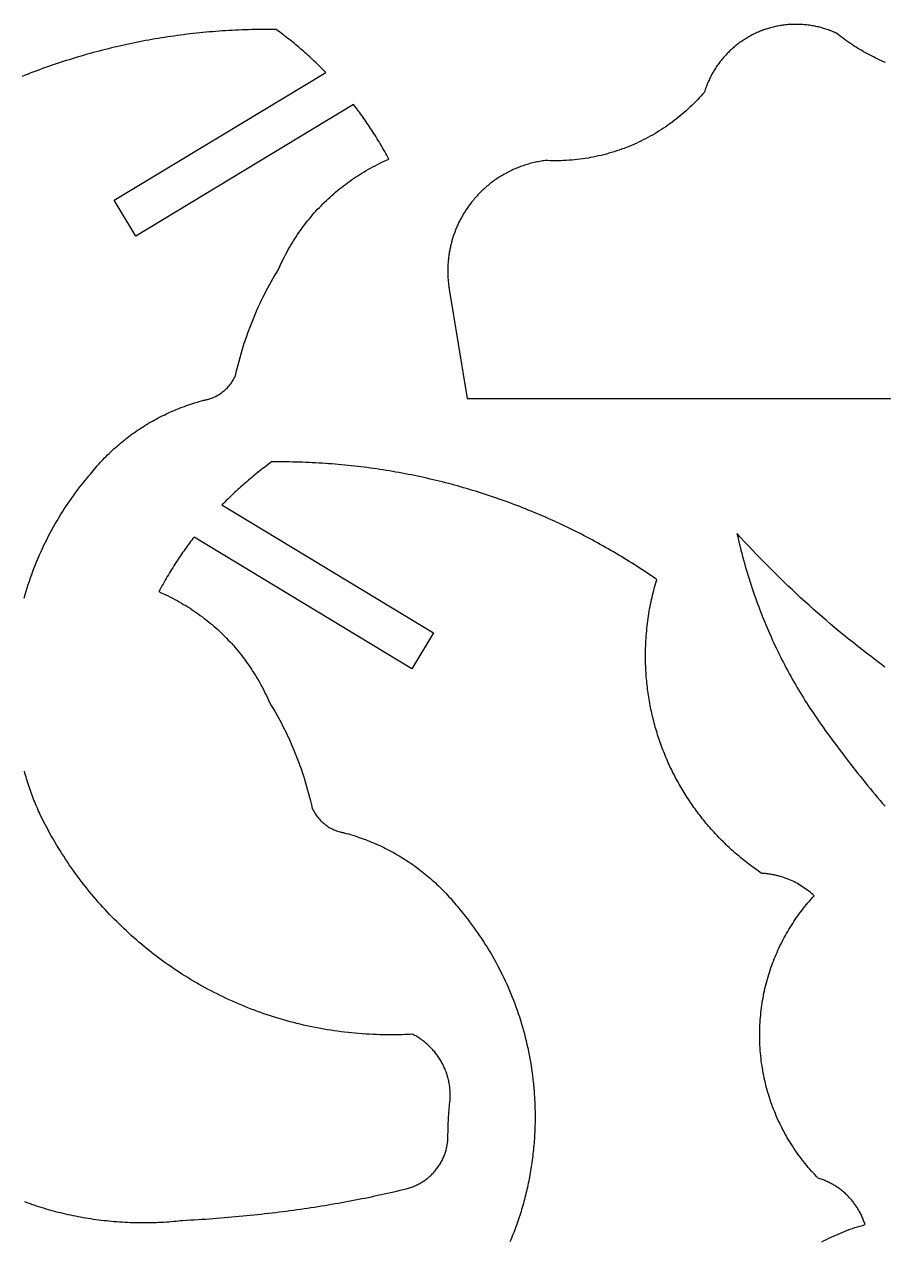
# Model space of a CAD drawing. Extents: x 205 to 567, y 321 to 897.
# Drawn here: x 409.2 to 472, y 664 to 753.1 of the extents above; entities that cross this region are included whole.
import ezdxf

# ---------------------------------------------------------------- set-up
doc = ezdxf.new("R2010")
doc.units = 0
doc.layers.add('Default_Layer', color=1, linetype='CONTINUOUS')

msp = doc.modelspace()

# ---------------------------------------------------------------- linework, layer by layer
at = {"layer": 'Default_Layer'}
for points in [[(409.162, 711.125), (409.233, 711.376), (409.306, 711.625), (409.382, 711.873), (409.461, 712.119), (409.542, 712.365), (409.626, 712.609), (409.712, 712.852), (409.801, 713.094), (409.893, 713.335), (409.987, 713.574), (410.083, 713.812), (410.182, 714.049), (410.284, 714.284), (410.388, 714.518), (410.494, 714.75), (410.603, 714.981), (410.714, 715.211), (410.828, 715.439), (410.944, 715.666), (411.062, 715.891), (411.183, 716.115), (411.306, 716.338), (411.431, 716.559), (411.559, 716.778), (411.688, 716.996), (411.82, 717.212), (411.955, 717.426), (412.091, 717.639), (412.23, 717.851), (412.371, 718.06), (412.514, 718.268), (412.659, 718.475), (412.807, 718.68), (412.956, 718.883), (413.108, 719.084), (413.261, 719.283), (413.417, 719.481), (413.575, 719.677), (413.735, 719.871), (413.897, 720.063), (413.995, 720.188), (414.094, 720.311), (414.194, 720.433), (414.296, 720.554), (414.399, 720.674), (414.503, 720.793), (414.608, 720.911), (414.714, 721.028), (414.821, 721.143), (414.93, 721.258), (415.039, 721.371), (415.15, 721.483), (415.262, 721.595), (415.374, 721.705), (415.488, 721.813), (415.603, 721.921), (415.719, 722.028), (415.836, 722.133), (415.955, 722.237), (416.074, 722.34), (416.194, 722.442), (416.316, 722.543), (416.438, 722.642), (416.561, 722.74), (416.686, 722.837), (416.811, 722.933), (416.938, 723.028), (417.065, 723.121), (417.194, 723.213), (417.323, 723.304), (417.454, 723.393), (417.586, 723.482), (417.718, 723.569), (417.851, 723.654), (417.986, 723.739), (418.121, 723.822), (418.258, 723.903), (418.395, 723.984), (418.533, 724.063), (418.672, 724.141), (418.813, 724.217), (418.954, 724.292), (419.096, 724.366), (419.239, 724.438), (419.382, 724.509), (419.527, 724.579), (419.673, 724.647), (419.819, 724.714), (419.967, 724.78), (420.115, 724.844), (420.264, 724.906), (420.414, 724.967), (420.565, 725.027), (420.717, 725.085), (420.87, 725.142), (421.023, 725.198), (421.178, 725.252), (421.333, 725.304), (421.489, 725.355), (421.646, 725.405), (421.803, 725.453), (421.962, 725.499), (422.121, 725.544), (422.281, 725.588), (422.33, 725.596), (422.378, 725.606), (422.426, 725.616), (422.474, 725.627), (422.521, 725.638), (422.568, 725.65), (422.661, 725.677), (422.753, 725.706), (422.844, 725.738), (422.934, 725.773), (423.021, 725.81), (423.108, 725.849), (423.193, 725.892), (423.276, 725.936), (423.358, 725.983), (423.439, 726.033), (423.517, 726.085), (423.594, 726.139), (423.67, 726.195), (423.743, 726.254), (423.815, 726.314), (423.884, 726.377), (423.952, 726.442), (424.018, 726.509), (424.082, 726.578), (424.144, 726.649), (424.204, 726.722), (424.261, 726.796), (424.317, 726.873), (424.37, 726.951), (424.421, 727.031), (424.47, 727.113), (424.516, 727.196), (424.56, 727.281), (424.602, 727.367), (424.665, 727.641), (424.73, 727.912), (424.798, 728.182), (424.869, 728.449), (424.941, 728.715), (425.017, 728.978), (425.094, 729.24), (425.174, 729.499), (425.256, 729.756), (425.34, 730.012), (425.427, 730.265), (425.515, 730.516), (425.607, 730.766), (425.7, 731.013), (425.795, 731.258), (425.893, 731.501), (425.992, 731.742), (426.094, 731.981), (426.198, 732.218), (426.304, 732.453), (426.412, 732.685), (426.522, 732.916), (426.634, 733.145), (426.748, 733.371), (426.864, 733.596), (426.982, 733.818), (427.102, 734.038), (427.224, 734.256), (427.348, 734.472), (427.473, 734.686), (427.601, 734.898), (427.73, 735.108), (427.805, 735.279), (427.881, 735.449), (427.96, 735.618), (428.04, 735.786), (428.122, 735.953), (428.206, 736.118), (428.292, 736.282), (428.38, 736.445), (428.469, 736.606), (428.56, 736.766), (428.653, 736.925), (428.748, 737.083), (428.845, 737.239), (428.943, 737.394), (429.043, 737.548), (429.144, 737.701), (429.248, 737.852), (429.353, 738.001), (429.46, 738.149), (429.568, 738.296), (429.678, 738.442), (429.79, 738.586), (429.903, 738.729), (430.018, 738.87), (430.135, 739.01), (430.253, 739.148), (430.373, 739.285), (430.494, 739.42), (430.617, 739.554), (430.742, 739.687), (430.868, 739.818), (430.995, 739.947), (431.125, 740.075), (431.255, 740.201), (431.387, 740.326), (431.521, 740.449), (431.656, 740.571), (431.793, 740.691), (431.931, 740.81), (432.071, 740.927), (432.212, 741.042), (432.354, 741.156), (432.498, 741.268), (432.643, 741.378), (432.79, 741.487), (432.938, 741.594), (433.087, 741.699), (433.238, 741.803), (433.39, 741.905), (433.544, 742.005), (433.698, 742.104), (433.855, 742.2), (434.012, 742.295), (434.171, 742.389), (434.331, 742.48), (434.492, 742.57), (434.655, 742.658), (434.818, 742.744), (434.984, 742.828), (435.15, 742.911), (435.317, 742.992), (435.486, 743.07), (435.656, 743.147), (435.827, 743.222), (435.75, 743.364), (435.674, 743.505), (435.596, 743.645), (435.519, 743.783), (435.441, 743.92), (435.364, 744.056), (435.286, 744.191), (435.207, 744.324), (435.129, 744.457), (435.05, 744.588), (434.971, 744.718), (434.892, 744.847), (434.812, 744.975), (434.732, 745.101), (434.652, 745.227), (434.572, 745.352), (434.491, 745.475), (434.41, 745.598), (434.329, 745.719), (434.248, 745.839), (434.166, 745.959), (434.084, 746.077), (434.002, 746.195), (433.919, 746.311), (433.837, 746.427), (433.753, 746.541), (433.67, 746.655), (433.586, 746.768), (433.502, 746.88), (433.418, 746.991), (433.334, 747.101), (433.249, 747.21), (417.317, 737.589), (415.729, 740.219), (415.729, 740.219), (431.206, 749.565), (431.103, 749.671), (430.999, 749.776), (430.895, 749.881), (430.79, 749.985), (430.685, 750.088), (430.579, 750.191), (430.473, 750.293), (430.366, 750.395), (430.258, 750.497), (430.15, 750.598), (430.041, 750.698), (429.931, 750.798), (429.821, 750.898), (429.71, 750.997), (429.599, 751.095), (429.486, 751.193), (429.373, 751.291), (429.26, 751.388), (429.145, 751.485), (429.03, 751.582), (428.914, 751.678), (428.797, 751.773), (428.68, 751.869), (428.561, 751.964), (428.442, 752.058), (428.322, 752.152), (428.201, 752.246), (428.079, 752.34), (427.957, 752.433), (427.833, 752.526), (427.709, 752.619), (427.583, 752.711), (427.306, 752.714), (427.005, 752.714), (426.763, 752.714), (426.521, 752.712), (426.28, 752.709), (426.039, 752.705), (425.799, 752.7), (425.558, 752.693), (425.318, 752.686), (425.078, 752.677), (424.839, 752.667), (424.6, 752.656), (424.361, 752.644), (424.122, 752.63), (423.884, 752.616), (423.646, 752.6), (423.409, 752.583), (423.172, 752.565), (422.935, 752.546), (422.698, 752.526), (422.462, 752.505), (422.226, 752.482), (421.99, 752.459), (421.755, 752.434), (421.52, 752.408), (421.286, 752.381), (421.051, 752.353), (420.817, 752.324), (420.584, 752.294), (420.351, 752.263), (420.118, 752.23), (419.886, 752.197), (419.654, 752.162), (419.422, 752.126), (419.191, 752.09), (418.96, 752.052), (418.729, 752.013), (418.499, 751.973), (418.27, 751.932), (418.04, 751.89), (417.811, 751.846), (417.583, 751.802), (417.355, 751.757), (417.127, 751.71), (416.9, 751.663), (416.673, 751.615), (416.446, 751.565), (416.22, 751.514), (415.994, 751.463), (415.769, 751.41), (415.544, 751.356), (415.32, 751.302), (415.096, 751.246), (414.873, 751.189), (414.649, 751.131), (414.427, 751.072), (414.205, 751.013), (413.983, 750.952), (413.762, 750.89), (413.541, 750.827), (413.321, 750.763), (413.101, 750.698), (412.881, 750.632), (412.662, 750.565), (412.444, 750.497), (412.226, 750.429), (412.008, 750.359), (411.791, 750.288), (411.575, 750.216), (411.359, 750.143), (411.143, 750.069), (410.928, 749.995), (410.713, 749.919), (410.499, 749.842), (410.286, 749.765), (410.073, 749.686), (409.86, 749.606), (409.648, 749.526), (409.437, 749.444), (409.226, 749.362), (409.015, 749.279)], [(472.135, 750.283), (471.986, 750.349), (471.838, 750.416), (471.69, 750.484), (471.544, 750.554), (471.398, 750.625), (471.253, 750.698), (471.109, 750.772), (470.966, 750.848), (470.824, 750.924), (470.682, 751.002), (470.542, 751.082), (470.402, 751.163), (470.264, 751.245), (470.126, 751.328), (469.99, 751.413), (469.854, 751.499), (469.719, 751.586), (469.586, 751.675), (469.453, 751.765), (469.321, 751.856), (469.19, 751.948), (469.061, 752.042), (468.932, 752.137), (468.804, 752.233), (468.678, 752.33), (468.552, 752.428), (468.47, 752.466), (468.388, 752.504), (468.304, 752.54), (468.22, 752.575), (468.135, 752.609), (468.049, 752.642), (467.963, 752.674), (467.875, 752.705), (467.787, 752.735), (467.698, 752.763), (467.609, 752.791), (467.519, 752.817), (467.428, 752.842), (467.336, 752.866), (467.244, 752.889), (467.151, 752.911), (467.058, 752.931), (466.964, 752.95), (466.869, 752.968), (466.774, 752.985), (466.678, 753), (466.582, 753.014), (466.485, 753.027), (466.388, 753.039), (466.291, 753.049), (466.192, 753.058), (466.094, 753.066), (465.995, 753.072), (465.896, 753.077), (465.796, 753.08), (465.696, 753.082), (465.595, 753.083), (465.499, 753.082), (465.402, 753.08), (465.306, 753.077), (465.211, 753.073), (465.115, 753.067), (465.02, 753.06), (464.926, 753.052), (464.832, 753.042), (464.738, 753.031), (464.645, 753.019), (464.552, 753.006), (464.46, 752.992), (464.369, 752.977), (464.277, 752.96), (464.187, 752.942), (464.097, 752.923), (464.007, 752.903), (463.918, 752.882), (463.83, 752.86), (463.742, 752.837), (463.655, 752.812), (463.569, 752.787), (463.483, 752.76), (463.398, 752.733), (463.313, 752.704), (463.23, 752.674), (463.147, 752.644), (463.064, 752.612), (462.983, 752.58), (462.902, 752.546), (462.822, 752.512), (462.743, 752.476), (462.657, 752.436), (462.572, 752.396), (462.487, 752.354), (462.403, 752.311), (462.32, 752.267), (462.237, 752.222), (462.155, 752.176), (462.074, 752.129), (461.993, 752.081), (461.914, 752.033), (461.834, 751.983), (461.756, 751.932), (461.679, 751.88), (461.602, 751.827), (461.526, 751.773), (461.45, 751.719), (461.376, 751.663), (461.302, 751.607), (461.229, 751.549), (461.157, 751.491), (461.086, 751.431), (461.015, 751.371), (460.946, 751.31), (460.877, 751.248), (460.809, 751.185), (460.742, 751.121), (460.676, 751.057), (460.61, 750.991), (460.546, 750.925), (460.482, 750.858), (460.419, 750.79), (460.358, 750.721), (460.297, 750.651), (460.237, 750.581), (460.177, 750.509), (460.119, 750.437), (460.062, 750.364), (460.006, 750.291), (459.95, 750.216), (459.896, 750.141), (459.842, 750.065), (459.79, 749.988), (459.738, 749.911), (459.688, 749.833), (459.638, 749.754), (459.59, 749.674), (459.542, 749.594), (459.496, 749.513), (459.45, 749.431), (459.406, 749.348), (459.363, 749.265), (459.32, 749.181), (459.279, 749.097), (459.239, 749.011), (459.199, 748.925), (459.161, 748.839), (459.124, 748.752), (459.088, 748.664), (459.054, 748.575), (459.02, 748.486), (458.987, 748.397), (458.956, 748.306), (458.926, 748.215), (458.896, 748.124), (458.771, 747.98), (458.644, 747.838), (458.516, 747.698), (458.385, 747.56), (458.253, 747.423), (458.119, 747.288), (457.983, 747.155), (457.846, 747.024), (457.707, 746.894), (457.566, 746.767), (457.423, 746.641), (457.279, 746.517), (457.134, 746.395), (456.986, 746.275), (456.838, 746.157), (456.687, 746.04), (456.535, 745.926), (456.382, 745.814), (456.227, 745.704), (456.07, 745.595), (455.912, 745.489), (455.753, 745.385), (455.592, 745.283), (455.43, 745.183), (455.266, 745.085), (455.101, 744.989), (454.935, 744.895), (454.767, 744.804), (454.598, 744.714), (454.428, 744.627), (454.256, 744.542), (454.083, 744.46), (453.909, 744.379), (453.734, 744.301), (453.557, 744.226), (453.379, 744.152), (453.201, 744.081), (453.02, 744.012), (452.839, 743.946), (452.657, 743.881), (452.473, 743.82), (452.289, 743.76), (452.103, 743.704), (451.917, 743.649), (451.729, 743.597), (451.54, 743.548), (451.35, 743.501), (451.16, 743.457), (450.968, 743.415), (450.776, 743.376), (450.582, 743.339), (450.388, 743.305), (450.192, 743.273), (449.996, 743.245), (449.799, 743.218), (449.601, 743.195), (449.403, 743.174), (449.203, 743.156), (449.003, 743.141), (448.802, 743.128), (448.601, 743.118), (448.398, 743.111), (448.195, 743.107), (447.991, 743.106), (447.803, 743.107), (447.619, 743.11), (447.442, 743.116), (447.276, 743.124), (447.169, 743.109), (447.064, 743.094), (446.959, 743.077), (446.854, 743.059), (446.75, 743.039), (446.646, 743.019), (446.543, 742.997), (446.44, 742.974), (446.338, 742.949), (446.236, 742.923), (446.135, 742.897), (446.035, 742.868), (445.935, 742.839), (445.835, 742.808), (445.736, 742.777), (445.638, 742.744), (445.541, 742.71), (445.443, 742.674), (445.347, 742.638), (445.251, 742.6), (445.156, 742.561), (445.061, 742.521), (444.967, 742.48), (444.874, 742.438), (444.781, 742.395), (444.689, 742.35), (444.598, 742.304), (444.507, 742.258), (444.418, 742.21), (444.328, 742.161), (444.24, 742.111), (444.152, 742.06), (444.064, 742.008), (443.978, 741.955), (443.892, 741.901), (443.807, 741.846), (443.723, 741.79), (443.639, 741.733), (443.557, 741.674), (443.475, 741.615), (443.393, 741.555), (443.313, 741.494), (443.233, 741.432), (443.154, 741.368), (443.076, 741.304), (442.999, 741.239), (442.922, 741.173), (442.846, 741.106), (442.772, 741.039), (442.698, 740.97), (442.624, 740.9), (442.552, 740.83), (442.481, 740.758), (442.41, 740.686), (442.34, 740.612), (442.271, 740.538), (442.203, 740.463), (442.136, 740.388), (442.07, 740.311), (442.005, 740.233), (441.94, 740.155), (441.877, 740.076), (441.814, 739.996), (441.753, 739.915), (441.705, 739.852), (441.659, 739.788), (441.613, 739.724), (441.568, 739.659), (441.523, 739.594), (441.479, 739.528), (441.435, 739.462), (441.393, 739.395), (441.35, 739.328), (441.309, 739.261), (441.268, 739.193), (441.227, 739.124), (441.188, 739.055), (441.149, 738.986), (441.11, 738.916), (441.073, 738.845), (441.036, 738.775), (440.999, 738.703), (440.964, 738.632), (440.929, 738.559), (440.894, 738.487), (440.861, 738.414), (440.828, 738.341), (440.795, 738.267), (440.764, 738.193), (440.733, 738.118), (440.703, 738.043), (440.673, 737.968), (440.645, 737.892), (440.617, 737.816), (440.59, 737.74), (440.563, 737.663), (440.537, 737.586), (440.512, 737.508), (440.488, 737.43), (440.465, 737.352), (440.442, 737.273), (440.42, 737.194), (440.399, 737.115), (440.378, 737.036), (440.359, 736.956), (440.34, 736.875), (440.322, 736.795), (440.304, 736.714), (440.288, 736.633), (440.272, 736.551), (440.257, 736.47), (440.243, 736.388), (440.23, 736.305), (440.218, 736.223), (440.206, 736.14), (440.195, 736.057), (440.185, 735.973), (440.176, 735.889), (440.168, 735.805), (440.16, 735.721), (440.154, 735.637), (440.148, 735.552), (440.143, 735.467), (440.139, 735.382), (440.136, 735.297), (440.134, 735.211), (440.133, 735.125), (440.132, 735.039), (440.133, 734.951), (440.134, 734.863), (440.136, 734.776), (440.14, 734.689), (440.144, 734.603), (440.149, 734.517), (440.154, 734.432), (440.161, 734.348), (440.168, 734.264), (440.176, 734.182), (440.185, 734.1), (440.195, 734.019), (440.206, 733.94), (440.217, 733.862), (440.229, 733.785), (440.242, 733.709), (441.562, 725.729), (518.021, 725.729)], [(467.494, 664.038), (467.658, 664.125), (467.824, 664.211), (467.991, 664.294), (468.159, 664.375), (468.329, 664.455), (468.5, 664.532), (468.672, 664.607), (468.846, 664.68), (469.02, 664.751), (469.196, 664.82), (469.373, 664.887), (469.551, 664.951), (469.731, 665.014), (469.911, 665.074), (470.093, 665.132), (470.276, 665.188), (470.46, 665.241), (470.645, 665.292), (470.621, 665.369), (470.595, 665.445), (470.568, 665.521), (470.54, 665.596), (470.511, 665.67), (470.481, 665.744), (470.45, 665.817), (470.418, 665.89), (470.385, 665.962), (470.351, 666.033), (470.316, 666.103), (470.28, 666.173), (470.242, 666.243), (470.204, 666.312), (470.165, 666.38), (470.125, 666.447), (470.083, 666.513), (470.041, 666.579), (469.998, 666.645), (469.954, 666.709), (469.909, 666.773), (469.863, 666.836), (469.816, 666.898), (469.769, 666.959), (469.72, 667.02), (469.67, 667.08), (469.62, 667.139), (469.569, 667.198), (469.516, 667.255), (469.463, 667.312), (469.409, 667.368), (469.355, 667.423), (469.299, 667.477), (469.243, 667.531), (469.185, 667.583), (469.127, 667.635), (469.068, 667.686), (469.009, 667.736), (468.948, 667.785), (468.887, 667.833), (468.825, 667.88), (468.763, 667.926), (468.699, 667.972), (468.635, 668.016), (468.57, 668.06), (468.505, 668.102), (468.438, 668.144), (468.371, 668.184), (468.304, 668.224), (468.235, 668.263), (468.166, 668.3), (468.096, 668.337), (468.026, 668.373), (467.955, 668.407), (467.883, 668.441), (467.811, 668.473), (467.738, 668.505), (467.665, 668.535), (467.591, 668.564), (467.516, 668.592), (467.441, 668.62), (467.365, 668.646), (467.288, 668.671), (467.211, 668.694), (467.088, 668.822), (466.967, 668.95), (466.847, 669.081), (466.729, 669.212), (466.612, 669.345), (466.496, 669.479), (466.383, 669.615), (466.27, 669.752), (466.16, 669.891), (466.051, 670.031), (465.943, 670.172), (465.838, 670.314), (465.734, 670.458), (465.631, 670.603), (465.53, 670.749), (465.431, 670.896), (465.334, 671.045), (465.238, 671.195), (465.145, 671.346), (465.052, 671.499), (464.962, 671.652), (464.874, 671.807), (464.787, 671.963), (464.702, 672.12), (464.619, 672.278), (464.537, 672.437), (464.458, 672.597), (464.38, 672.759), (464.304, 672.921), (464.23, 673.085), (464.158, 673.249), (464.088, 673.415), (464.02, 673.581), (463.954, 673.749), (463.89, 673.917), (463.828, 674.087), (463.767, 674.257), (463.709, 674.429), (463.653, 674.601), (463.599, 674.774), (463.547, 674.949), (463.497, 675.124), (463.449, 675.299), (463.403, 675.476), (463.359, 675.654), (463.317, 675.832), (463.278, 676.011), (463.24, 676.191), (463.205, 676.372), (463.172, 676.554), (463.141, 676.736), (463.112, 676.919), (463.086, 677.103), (463.061, 677.287), (463.039, 677.473), (463.02, 677.659), (463.002, 677.845), (462.987, 678.032), (462.974, 678.22), (462.963, 678.409), (462.955, 678.598), (462.949, 678.787), (462.946, 678.978), (462.945, 679.169), (462.946, 679.352), (462.949, 679.536), (462.954, 679.719), (462.962, 679.901), (462.972, 680.083), (462.984, 680.264), (462.998, 680.445), (463.014, 680.625), (463.033, 680.804), (463.053, 680.983), (463.076, 681.161), (463.1, 681.338), (463.127, 681.515), (463.156, 681.691), (463.187, 681.867), (463.219, 682.041), (463.254, 682.215), (463.291, 682.388), (463.33, 682.561), (463.371, 682.733), (463.413, 682.903), (463.458, 683.074), (463.505, 683.243), (463.553, 683.411), (463.604, 683.579), (463.656, 683.746), (463.71, 683.912), (463.766, 684.077), (463.824, 684.241), (463.884, 684.405), (463.946, 684.567), (464.009, 684.729), (464.074, 684.89), (464.141, 685.049), (464.21, 685.208), (464.281, 685.366), (464.353, 685.523), (464.427, 685.678), (464.503, 685.833), (464.581, 685.987), (464.66, 686.14), (464.741, 686.291), (464.823, 686.442), (464.908, 686.592), (464.994, 686.74), (465.081, 686.888), (465.17, 687.034), (465.261, 687.179), (465.354, 687.323), (465.447, 687.466), (465.543, 687.608), (465.64, 687.748), (465.739, 687.888), (465.839, 688.026), (465.941, 688.163), (466.044, 688.299), (466.149, 688.433), (466.255, 688.566), (466.363, 688.698), (466.472, 688.829), (466.583, 688.959), (466.695, 689.087), (466.808, 689.214), (466.923, 689.339), (466.828, 689.427), (466.731, 689.514), (466.632, 689.598), (466.531, 689.68), (466.428, 689.76), (466.323, 689.838), (466.217, 689.914), (466.109, 689.987), (465.999, 690.058), (465.888, 690.127), (465.775, 690.194), (465.661, 690.258), (465.545, 690.32), (465.427, 690.379), (465.308, 690.436), (465.187, 690.49), (465.065, 690.542), (464.942, 690.591), (464.817, 690.637), (464.691, 690.681), (464.563, 690.722), (464.435, 690.761), (464.37, 690.779), (464.305, 690.796), (464.239, 690.813), (464.174, 690.829), (464.108, 690.844), (464.041, 690.859), (463.975, 690.873), (463.908, 690.886), (463.841, 690.899), (463.773, 690.91), (463.706, 690.921), (463.638, 690.932), (463.569, 690.941), (463.501, 690.95), (463.432, 690.958), (463.363, 690.965), (463.294, 690.972), (463.224, 690.978), (463.155, 690.983), (463.085, 690.987), (462.964, 691.069), (462.845, 691.152), (462.726, 691.236), (462.607, 691.321), (462.489, 691.406), (462.372, 691.492), (462.256, 691.579), (462.14, 691.667), (462.026, 691.756), (461.911, 691.846), (461.798, 691.936), (461.685, 692.027), (461.573, 692.119), (461.461, 692.212), (461.351, 692.306), (461.241, 692.4), (461.132, 692.495), (461.023, 692.591), (460.915, 692.688), (460.808, 692.786), (460.702, 692.884), (460.597, 692.983), (460.492, 693.083), (460.388, 693.183), (460.285, 693.285), (460.182, 693.387), (460.081, 693.49), (459.98, 693.593), (459.88, 693.697), (459.781, 693.802), (459.682, 693.908), (459.584, 694.014), (459.488, 694.122), (459.391, 694.229), (459.296, 694.338), (459.202, 694.447), (459.108, 694.557), (459.015, 694.668), (458.923, 694.779), (458.832, 694.891), (458.742, 695.004), (458.652, 695.117), (458.564, 695.231), (458.476, 695.346), (458.389, 695.461), (458.303, 695.577), (458.218, 695.694), (458.134, 695.811), (458.05, 695.929), (457.968, 696.048), (457.886, 696.167), (457.805, 696.287), (457.725, 696.407), (457.646, 696.528), (457.568, 696.65), (457.491, 696.772), (457.415, 696.895), (457.339, 697.019), (457.265, 697.143), (457.191, 697.267), (457.119, 697.393), (457.047, 697.519), (456.976, 697.645), (456.906, 697.772), (456.837, 697.9), (456.77, 698.028), (456.703, 698.157), (456.637, 698.286), (456.572, 698.416), (456.507, 698.546), (456.444, 698.677), (456.382, 698.809), (456.321, 698.941), (456.261, 699.073), (456.202, 699.206), (456.143, 699.34), (456.086, 699.474), (456.03, 699.608), (455.975, 699.744), (455.921, 699.879), (455.867, 700.015), (455.815, 700.152), (455.764, 700.289), (455.714, 700.427), (455.665, 700.565), (455.617, 700.703), (455.57, 700.842), (455.524, 700.982), (455.479, 701.122), (455.435, 701.262), (455.392, 701.403), (455.35, 701.545), (455.31, 701.686), (455.27, 701.829), (455.232, 701.971), (455.194, 702.114), (455.158, 702.258), (455.123, 702.402), (455.088, 702.546), (455.055, 702.691), (455.023, 702.836), (454.992, 702.982), (454.963, 703.128), (454.934, 703.274), (454.906, 703.421), (454.88, 703.568), (454.855, 703.716), (454.83, 703.863), (454.807, 704.012), (454.786, 704.16), (454.765, 704.31), (454.745, 704.459), (454.727, 704.609), (454.71, 704.759), (454.693, 704.909), (454.678, 705.06), (454.665, 705.211), (454.652, 705.363), (454.641, 705.515), (454.63, 705.667), (454.621, 705.819), (454.613, 705.972), (454.607, 706.125), (454.601, 706.278), (454.597, 706.432), (454.594, 706.586), (454.592, 706.74), (454.592, 706.895), (454.592, 707.081), (454.595, 707.267), (454.599, 707.452), (454.606, 707.637), (454.613, 707.821), (454.623, 708.004), (454.634, 708.187), (454.647, 708.369), (454.662, 708.551), (454.678, 708.732), (454.696, 708.912), (454.715, 709.091), (454.736, 709.27), (454.759, 709.447), (454.783, 709.624), (454.809, 709.8), (454.836, 709.975), (454.865, 710.149), (454.895, 710.322), (454.927, 710.494), (454.96, 710.665), (454.995, 710.835), (455.031, 711.004), (455.069, 711.171), (455.108, 711.337), (455.148, 711.502), (455.19, 711.666), (455.233, 711.829), (455.278, 711.99), (455.324, 712.15), (455.371, 712.308), (455.42, 712.465), (455.239, 712.591), (455.057, 712.716), (454.875, 712.84), (454.692, 712.964), (454.508, 713.087), (454.324, 713.209), (454.139, 713.33), (453.953, 713.45), (453.767, 713.57), (453.58, 713.688), (453.392, 713.806), (453.204, 713.923), (453.015, 714.04), (452.826, 714.155), (452.636, 714.269), (452.445, 714.383), (452.253, 714.496), (452.061, 714.608), (451.869, 714.719), (451.675, 714.83), (451.481, 714.939), (451.287, 715.048), (451.092, 715.155), (450.896, 715.262), (450.699, 715.368), (450.502, 715.473), (450.305, 715.578), (450.107, 715.681), (449.908, 715.784), (449.709, 715.885), (449.509, 715.986), (449.308, 716.086), (449.107, 716.185), (448.905, 716.283), (448.703, 716.38), (448.5, 716.476), (448.297, 716.572), (448.093, 716.666), (447.888, 716.76), (447.683, 716.852), (447.478, 716.944), (447.272, 717.035), (447.065, 717.125), (446.857, 717.214), (446.65, 717.302), (446.441, 717.389), (446.232, 717.475), (446.023, 717.56), (445.813, 717.645), (445.603, 717.728), (445.392, 717.811), (445.18, 717.892), (444.968, 717.973), (444.755, 718.052), (444.542, 718.131), (444.329, 718.208), (444.115, 718.285), (443.9, 718.361), (443.685, 718.436), (443.469, 718.509), (443.253, 718.582), (443.037, 718.654), (442.82, 718.725), (442.602, 718.795), (442.384, 718.864), (442.166, 718.931), (441.947, 718.998), (441.727, 719.064), (441.508, 719.129), (441.287, 719.193), (441.066, 719.256), (440.845, 719.318), (440.623, 719.379), (440.401, 719.439), (440.179, 719.497), (439.956, 719.555), (439.732, 719.612), (439.508, 719.668), (439.284, 719.722), (439.059, 719.776), (438.834, 719.829), (438.608, 719.88), (438.382, 719.931), (438.156, 719.981), (437.929, 720.029), (437.701, 720.077), (437.474, 720.123), (437.245, 720.168), (437.017, 720.213), (436.788, 720.256), (436.559, 720.298), (436.329, 720.339), (436.099, 720.379), (435.868, 720.418), (435.637, 720.456), (435.406, 720.493), (435.174, 720.528), (434.942, 720.563), (434.71, 720.596), (434.477, 720.629), (434.244, 720.66), (434.011, 720.69), (433.777, 720.719), (433.543, 720.747), (433.308, 720.774), (433.073, 720.8), (432.838, 720.825), (432.602, 720.848), (432.366, 720.871), (432.13, 720.892), (431.894, 720.912), (431.657, 720.931), (431.419, 720.949), (431.182, 720.966), (430.944, 720.982), (430.706, 720.996), (430.467, 721.01), (430.228, 721.022), (429.989, 721.033), (429.75, 721.043), (429.51, 721.052), (429.27, 721.059), (429.03, 721.066), (428.789, 721.071), (428.548, 721.075), (428.307, 721.078), (428.065, 721.08), (427.824, 721.081), (427.522, 721.08), (427.245, 721.077), (427.12, 720.985), (426.995, 720.892), (426.872, 720.799), (426.749, 720.706), (426.627, 720.612), (426.506, 720.518), (426.386, 720.424), (426.267, 720.33), (426.149, 720.235), (426.031, 720.139), (425.914, 720.044), (425.798, 719.948), (425.683, 719.851), (425.568, 719.754), (425.455, 719.657), (425.342, 719.559), (425.229, 719.461), (425.118, 719.363), (425.007, 719.264), (424.897, 719.164), (424.787, 719.064), (424.678, 718.964), (424.57, 718.863), (424.462, 718.761), (424.355, 718.66), (424.249, 718.557), (424.143, 718.454), (424.038, 718.351), (423.933, 718.247), (423.829, 718.142), (423.725, 718.037), (423.622, 717.931), (439.099, 708.585), (439.099, 708.585), (437.511, 705.955), (421.579, 715.576), (421.495, 715.467), (421.41, 715.357), (421.326, 715.246), (421.242, 715.134), (421.158, 715.021), (421.075, 714.907), (420.992, 714.793), (420.909, 714.677), (420.826, 714.561), (420.744, 714.443), (420.662, 714.325), (420.58, 714.205), (420.499, 714.085), (420.418, 713.964), (420.337, 713.841), (420.256, 713.718), (420.176, 713.593), (420.096, 713.467), (420.016, 713.341), (419.937, 713.213), (419.857, 713.084), (419.778, 712.954), (419.699, 712.823), (419.621, 712.69), (419.543, 712.557), (419.464, 712.422), (419.387, 712.286), (419.309, 712.149), (419.232, 712.011), (419.155, 711.871), (419.078, 711.731), (419.001, 711.589), (419.172, 711.513), (419.342, 711.436), (419.511, 711.358), (419.678, 711.277), (419.845, 711.194), (420.01, 711.11), (420.173, 711.024), (420.336, 710.936), (420.497, 710.846), (420.657, 710.755), (420.816, 710.661), (420.974, 710.566), (421.13, 710.47), (421.284, 710.371), (421.438, 710.271), (421.59, 710.169), (421.741, 710.065), (421.89, 709.96), (422.038, 709.853), (422.185, 709.744), (422.33, 709.634), (422.474, 709.522), (422.617, 709.408), (422.758, 709.293), (422.897, 709.176), (423.035, 709.057), (423.172, 708.937), (423.307, 708.815), (423.441, 708.692), (423.573, 708.567), (423.704, 708.441), (423.833, 708.313), (423.96, 708.184), (424.086, 708.053), (424.211, 707.92), (424.334, 707.786), (424.455, 707.651), (424.575, 707.514), (424.693, 707.376), (424.81, 707.236), (424.925, 707.095), (425.038, 706.952), (425.15, 706.808), (425.26, 706.662), (425.369, 706.516), (425.475, 706.367), (425.58, 706.218), (425.684, 706.067), (425.785, 705.914), (425.885, 705.761), (425.984, 705.605), (426.08, 705.449), (426.175, 705.291), (426.268, 705.132), (426.359, 704.972), (426.448, 704.811), (426.536, 704.648), (426.622, 704.484), (426.706, 704.319), (426.788, 704.152), (426.868, 703.984), (426.947, 703.815), (427.024, 703.645), (427.098, 703.474), (427.228, 703.264), (427.355, 703.052), (427.481, 702.839), (427.604, 702.622), (427.726, 702.404), (427.846, 702.184), (427.964, 701.962), (428.08, 701.737), (428.194, 701.511), (428.306, 701.282), (428.416, 701.052), (428.524, 700.819), (428.63, 700.584), (428.734, 700.347), (428.836, 700.108), (428.935, 699.867), (429.033, 699.624), (429.128, 699.379), (429.222, 699.132), (429.313, 698.882), (429.401, 698.631), (429.488, 698.378), (429.572, 698.122), (429.654, 697.865), (429.734, 697.606), (429.812, 697.344), (429.887, 697.081), (429.959, 696.815), (430.03, 696.548), (430.098, 696.278), (430.163, 696.007), (430.226, 695.733), (430.268, 695.647), (430.312, 695.562), (430.358, 695.479), (430.407, 695.397), (430.458, 695.317), (430.511, 695.239), (430.567, 695.162), (430.625, 695.088), (430.684, 695.015), (430.746, 694.944), (430.81, 694.875), (430.876, 694.808), (430.944, 694.743), (431.014, 694.681), (431.085, 694.62), (431.159, 694.561), (431.234, 694.505), (431.311, 694.451), (431.389, 694.399), (431.47, 694.35), (431.552, 694.302), (431.635, 694.258), (431.72, 694.216), (431.807, 694.176), (431.895, 694.139), (431.984, 694.104), (432.075, 694.072), (432.167, 694.043), (432.26, 694.016), (432.307, 694.004), (432.354, 693.993), (432.402, 693.982), (432.45, 693.972), (432.498, 693.962), (432.547, 693.954), (432.707, 693.91), (432.866, 693.865), (433.025, 693.819), (433.183, 693.771), (433.339, 693.721), (433.495, 693.67), (433.651, 693.618), (433.805, 693.564), (433.958, 693.508), (434.111, 693.451), (434.263, 693.393), (434.414, 693.333), (434.564, 693.272), (434.713, 693.21), (434.861, 693.146), (435.009, 693.08), (435.155, 693.013), (435.301, 692.945), (435.446, 692.875), (435.589, 692.805), (435.732, 692.732), (435.874, 692.658), (436.015, 692.583), (436.156, 692.507), (436.295, 692.429), (436.433, 692.35), (436.57, 692.27), (436.707, 692.188), (436.842, 692.105), (436.977, 692.02), (437.11, 691.935), (437.243, 691.848), (437.374, 691.759), (437.505, 691.67), (437.634, 691.579), (437.763, 691.487), (437.89, 691.394), (438.017, 691.299), (438.142, 691.204), (438.267, 691.107), (438.39, 691.008), (438.513, 690.909), (438.634, 690.808), (438.754, 690.706), (438.873, 690.603), (438.992, 690.499), (439.109, 690.394), (439.225, 690.287), (439.34, 690.179), (439.454, 690.071), (439.567, 689.961), (439.678, 689.849), (439.789, 689.737), (439.898, 689.624), (440.007, 689.509), (440.114, 689.394), (440.22, 689.277), (440.325, 689.159), (440.429, 689.04), (440.532, 688.92), (440.634, 688.799), (440.734, 688.677), (440.833, 688.554), (440.932, 688.43), (441.093, 688.237), (441.253, 688.043), (441.411, 687.847), (441.567, 687.649), (441.72, 687.45), (441.872, 687.249), (442.021, 687.046), (442.169, 686.841), (442.314, 686.635), (442.457, 686.426), (442.598, 686.217), (442.737, 686.005), (442.873, 685.792), (443.008, 685.578), (443.14, 685.362), (443.27, 685.144), (443.397, 684.925), (443.522, 684.704), (443.645, 684.481), (443.766, 684.258), (443.884, 684.032), (444, 683.805), (444.114, 683.577), (444.225, 683.347), (444.334, 683.116), (444.44, 682.884), (444.544, 682.65), (444.646, 682.415), (444.745, 682.178), (444.841, 681.94), (444.935, 681.701), (445.027, 681.46), (445.116, 681.218), (445.202, 680.975), (445.286, 680.731), (445.367, 680.485), (445.446, 680.239), (445.522, 679.991), (445.595, 679.742), (445.666, 679.491), (445.734, 679.24), (445.799, 678.987), (445.861, 678.734), (445.921, 678.479), (445.978, 678.223), (446.033, 677.966), (446.084, 677.708), (446.133, 677.45), (446.179, 677.19), (446.222, 676.929), (446.262, 676.667), (446.299, 676.404), (446.334, 676.14), (446.35, 676.008), (446.365, 675.876), (446.38, 675.743), (446.394, 675.61), (446.407, 675.477), (446.42, 675.344), (446.431, 675.21), (446.442, 675.076), (446.453, 674.942), (446.462, 674.808), (446.471, 674.674), (446.479, 674.539), (446.486, 674.405), (446.493, 674.27), (446.498, 674.134), (446.503, 673.999), (446.508, 673.863), (446.511, 673.728), (446.514, 673.592), (446.516, 673.456), (446.517, 673.319), (446.517, 673.183), (446.517, 673.021), (446.515, 672.859), (446.512, 672.698), (446.509, 672.537), (446.504, 672.376), (446.498, 672.216), (446.491, 672.056), (446.483, 671.896), (446.474, 671.736), (446.464, 671.577), (446.453, 671.418), (446.44, 671.26), (446.427, 671.101), (446.413, 670.943), (446.398, 670.786), (446.381, 670.629), (446.364, 670.472), (446.346, 670.315), (446.326, 670.159), (446.306, 670.004), (446.285, 669.848), (446.263, 669.693), (446.239, 669.539), (446.215, 669.385), (446.19, 669.231), (446.164, 669.078), (446.137, 668.925), (446.109, 668.773), (446.08, 668.621), (446.05, 668.469), (446.019, 668.318), (445.987, 668.168), (445.954, 668.018), (445.92, 667.868), (445.886, 667.719), (445.85, 667.57), (445.814, 667.422), (445.776, 667.275), (445.738, 667.128), (445.699, 666.981), (445.659, 666.835), (445.618, 666.689), (445.576, 666.544), (445.533, 666.4), (445.489, 666.256), (445.445, 666.113), (445.4, 665.97), (445.353, 665.828), (445.306, 665.686), (445.258, 665.545), (445.21, 665.405), (445.16, 665.265), (445.11, 665.126), (445.058, 664.988), (445.006, 664.85), (444.953, 664.712), (444.9, 664.576), (444.845, 664.44), (444.79, 664.304), (444.734, 664.17), (444.677, 664.036)], [(472.089, 706.063), (471.838, 706.255), (471.588, 706.448), (471.339, 706.642), (471.09, 706.837), (470.751, 707.097), (470.414, 707.359), (470.08, 707.621), (469.748, 707.885), (469.419, 708.15), (469.091, 708.416), (468.766, 708.683), (468.444, 708.952), (468.123, 709.222), (467.805, 709.493), (467.488, 709.765), (467.174, 710.039), (466.862, 710.314), (466.552, 710.591), (466.244, 710.869), (465.938, 711.149), (465.634, 711.43), (465.331, 711.713), (465.031, 711.997), (464.732, 712.283), (464.435, 712.57), (464.14, 712.859), (463.847, 713.15), (463.555, 713.442), (463.265, 713.736), (462.977, 714.032), (462.69, 714.33), (462.405, 714.629), (462.121, 714.93), (461.839, 715.233), (461.558, 715.538), (461.279, 715.845), (461.334, 715.601), (461.391, 715.358), (461.449, 715.116), (461.508, 714.875), (461.568, 714.635), (461.63, 714.396), (461.693, 714.158), (461.758, 713.921), (461.823, 713.684), (461.89, 713.449), (461.959, 713.214), (462.028, 712.98), (462.099, 712.748), (462.171, 712.516), (462.244, 712.285), (462.319, 712.055), (462.394, 711.826), (462.471, 711.598), (462.549, 711.371), (462.629, 711.144), (462.709, 710.919), (462.791, 710.695), (462.874, 710.471), (462.959, 710.249), (463.044, 710.027), (463.131, 709.807), (463.218, 709.587), (463.307, 709.368), (463.397, 709.151), (463.489, 708.934), (463.581, 708.718), (463.675, 708.503), (463.77, 708.289), (463.865, 708.076), (463.963, 707.864), (464.061, 707.653), (464.16, 707.443), (464.26, 707.234), (464.362, 707.026), (464.465, 706.819), (464.568, 706.613), (464.673, 706.407), (464.779, 706.203), (464.886, 706), (464.994, 705.797), (465.104, 705.596), (465.214, 705.396), (465.325, 705.196), (465.438, 704.998), (465.551, 704.801), (465.666, 704.604), (465.781, 704.409), (465.898, 704.214), (466.016, 704.021), (466.134, 703.828), (466.254, 703.637), (466.375, 703.446), (466.496, 703.257), (466.619, 703.068), (466.743, 702.881), (466.868, 702.694), (466.993, 702.509), (467.12, 702.324), (467.248, 702.141), (467.411, 701.909), (467.575, 701.677), (467.739, 701.446), (467.905, 701.216), (468.071, 700.986), (468.238, 700.757), (468.406, 700.529), (468.574, 700.301), (468.744, 700.074), (468.914, 699.848), (469.085, 699.622), (469.257, 699.397), (469.429, 699.173), (469.603, 698.949), (469.777, 698.726), (469.952, 698.504), (470.127, 698.282), (470.304, 698.061), (470.481, 697.841), (470.659, 697.621), (470.838, 697.402), (471.017, 697.184), (471.198, 696.966), (471.379, 696.749), (471.56, 696.533), (471.743, 696.318), (471.926, 696.103), (472.11, 695.889)], [(409.169, 666.975), (409.341, 666.913), (409.513, 666.852), (409.685, 666.792), (409.859, 666.734), (410.033, 666.676), (410.208, 666.62), (410.383, 666.565), (410.559, 666.511), (410.736, 666.459), (410.914, 666.408), (411.092, 666.358), (411.271, 666.309), (411.451, 666.261), (411.631, 666.215), (411.812, 666.17), (411.993, 666.126), (412.175, 666.084), (412.358, 666.043), (412.541, 666.003), (412.725, 665.964), (412.91, 665.927), (413.095, 665.891), (413.28, 665.856), (413.467, 665.823), (413.653, 665.791), (413.841, 665.761), (414.028, 665.731), (414.217, 665.704), (414.406, 665.677), (414.595, 665.652), (414.785, 665.628), (414.975, 665.606), (415.166, 665.585), (415.357, 665.565), (415.549, 665.547), (415.741, 665.53), (415.934, 665.515), (416.127, 665.501), (416.32, 665.489), (416.514, 665.478), (416.708, 665.468), (416.903, 665.46), (417.098, 665.453), (417.294, 665.448), (417.489, 665.444), (417.686, 665.442), (417.882, 665.441), (418.072, 665.442), (418.262, 665.444), (418.451, 665.447), (418.639, 665.452), (418.825, 665.458), (419.011, 665.466), (419.195, 665.474), (419.378, 665.484), (419.559, 665.495), (419.738, 665.508), (419.915, 665.521), (420.09, 665.536), (420.262, 665.552), (420.431, 665.568), (420.598, 665.586), (420.761, 665.606), (421.04, 665.62), (421.318, 665.635), (421.596, 665.651), (421.873, 665.668), (422.149, 665.685), (422.425, 665.704), (422.701, 665.723), (422.975, 665.742), (423.249, 665.763), (423.523, 665.784), (423.796, 665.806), (424.068, 665.829), (424.34, 665.852), (424.611, 665.876), (424.881, 665.901), (425.15, 665.927), (425.419, 665.953), (425.688, 665.98), (425.955, 666.008), (426.222, 666.036), (426.488, 666.065), (426.753, 666.095), (427.018, 666.125), (427.281, 666.156), (427.545, 666.188), (427.807, 666.221), (428.068, 666.254), (428.329, 666.287), (428.589, 666.322), (428.848, 666.357), (429.106, 666.393), (429.363, 666.429), (429.62, 666.466), (429.875, 666.504), (430.13, 666.542), (430.384, 666.581), (430.637, 666.621), (430.889, 666.661), (431.14, 666.702), (431.39, 666.744), (431.64, 666.786), (431.888, 666.829), (432.135, 666.872), (432.382, 666.916), (432.627, 666.96), (432.872, 667.006), (433.115, 667.051), (433.357, 667.098), (433.599, 667.145), (433.839, 667.192), (434.079, 667.24), (434.317, 667.289), (434.554, 667.338), (434.79, 667.388), (435.025, 667.438), (435.259, 667.489), (435.492, 667.541), (435.724, 667.593), (435.955, 667.645), (436.184, 667.698), (436.413, 667.752), (436.64, 667.806), (436.866, 667.861), (437.091, 667.916), (437.173, 667.937), (437.254, 667.96), (437.334, 667.984), (437.414, 668.01), (437.493, 668.038), (437.571, 668.067), (437.648, 668.097), (437.725, 668.129), (437.8, 668.163), (437.875, 668.198), (437.949, 668.234), (438.022, 668.272), (438.094, 668.311), (438.166, 668.352), (438.236, 668.394), (438.305, 668.437), (438.374, 668.482), (438.441, 668.528), (438.507, 668.576), (438.573, 668.624), (438.637, 668.674), (438.7, 668.725), (438.762, 668.778), (438.823, 668.831), (438.883, 668.886), (438.942, 668.942), (438.999, 668.999), (439.056, 669.057), (439.111, 669.117), (439.165, 669.177), (439.218, 669.239), (439.269, 669.301), (439.319, 669.365), (439.368, 669.43), (439.416, 669.495), (439.462, 669.562), (439.507, 669.63), (439.551, 669.698), (439.593, 669.768), (439.634, 669.838), (439.673, 669.909), (439.711, 669.982), (439.748, 670.055), (439.783, 670.129), (439.816, 670.203), (439.848, 670.279), (439.879, 670.355), (439.908, 670.432), (439.935, 670.51), (439.961, 670.588), (439.985, 670.668), (440.008, 670.748), (440.029, 670.828), (440.048, 670.909), (440.066, 670.991), (440.082, 671.074), (440.096, 671.157), (440.109, 671.24), (440.12, 671.325), (440.129, 671.409), (440.136, 671.495), (440.142, 671.58), (440.146, 671.667), (440.147, 671.753), (440.148, 671.918), (440.15, 672.082), (440.153, 672.245), (440.157, 672.407), (440.163, 672.569), (440.169, 672.729), (440.176, 672.888), (440.185, 673.046), (440.194, 673.202), (440.205, 673.357), (440.216, 673.51), (440.228, 673.66), (440.242, 673.809), (440.256, 673.955), (440.271, 674.099), (440.288, 674.24), (440.293, 674.298), (440.298, 674.358), (440.303, 674.42), (440.307, 674.483), (440.309, 674.548), (440.312, 674.614), (440.313, 674.68), (440.313, 674.747), (440.312, 674.838), (440.31, 674.928), (440.306, 675.018), (440.3, 675.108), (440.293, 675.197), (440.285, 675.286), (440.274, 675.374), (440.262, 675.462), (440.249, 675.55), (440.234, 675.637), (440.218, 675.723), (440.2, 675.809), (440.181, 675.894), (440.16, 675.979), (440.138, 676.063), (440.114, 676.147), (440.089, 676.23), (440.063, 676.312), (440.035, 676.394), (440.006, 676.475), (439.976, 676.556), (439.944, 676.636), (439.911, 676.715), (439.876, 676.793), (439.84, 676.871), (439.803, 676.948), (439.765, 677.025), (439.725, 677.1), (439.684, 677.175), (439.642, 677.249), (439.598, 677.323), (439.554, 677.395), (439.508, 677.467), (439.461, 677.538), (439.413, 677.608), (439.363, 677.677), (439.313, 677.746), (439.261, 677.813), (439.208, 677.88), (439.154, 677.945), (439.099, 678.01), (439.043, 678.074), (438.986, 678.137), (438.928, 678.199), (438.868, 678.26), (438.808, 678.32), (438.747, 678.379), (438.684, 678.437), (438.621, 678.494), (438.556, 678.55), (438.491, 678.605), (438.425, 678.659), (438.358, 678.712), (438.289, 678.763), (438.22, 678.814), (438.15, 678.864), (438.079, 678.912), (438.008, 678.959), (437.935, 679.005), (437.862, 679.05), (437.787, 679.094), (437.712, 679.137), (437.636, 679.178), (437.559, 679.218), (437.376, 679.208), (437.186, 679.199), (436.99, 679.191), (436.789, 679.185), (436.585, 679.179), (436.377, 679.176), (436.167, 679.174), (435.956, 679.173), (435.693, 679.174), (435.431, 679.177), (435.17, 679.183), (434.909, 679.192), (434.648, 679.202), (434.388, 679.215), (434.129, 679.23), (433.871, 679.248), (433.613, 679.268), (433.356, 679.29), (433.099, 679.315), (432.843, 679.341), (432.588, 679.37), (432.333, 679.401), (432.079, 679.435), (431.826, 679.471), (431.574, 679.509), (431.322, 679.549), (431.071, 679.591), (430.821, 679.636), (430.571, 679.682), (430.323, 679.731), (430.075, 679.782), (429.827, 679.835), (429.581, 679.891), (429.335, 679.948), (429.091, 680.008), (428.847, 680.07), (428.604, 680.134), (428.361, 680.2), (428.12, 680.268), (427.88, 680.338), (427.64, 680.41), (427.401, 680.484), (427.163, 680.56), (426.926, 680.639), (426.69, 680.719), (426.455, 680.802), (426.221, 680.886), (425.988, 680.972), (425.755, 681.061), (425.524, 681.151), (425.294, 681.243), (425.064, 681.338), (424.836, 681.434), (424.608, 681.532), (424.382, 681.632), (424.157, 681.734), (423.932, 681.838), (423.709, 681.944), (423.487, 682.052), (423.266, 682.162), (423.046, 682.273), (422.827, 682.387), (422.609, 682.502), (422.392, 682.619), (422.176, 682.738), (421.962, 682.859), (421.748, 682.981), (421.536, 683.106), (421.325, 683.232), (421.115, 683.36), (420.906, 683.489), (420.698, 683.621), (420.492, 683.754), (420.287, 683.889), (420.083, 684.026), (419.88, 684.164), (419.678, 684.305), (419.478, 684.447), (419.279, 684.59), (419.081, 684.735), (418.885, 684.882), (418.689, 685.031), (418.495, 685.181), (418.303, 685.333), (418.112, 685.487), (417.922, 685.642), (417.733, 685.799), (417.545, 685.958), (417.36, 686.118), (417.175, 686.279), (416.992, 686.443), (416.81, 686.607), (416.629, 686.774), (416.45, 686.942), (416.273, 687.111), (416.096, 687.282), (415.922, 687.455), (415.748, 687.629), (415.576, 687.805), (415.406, 687.982), (415.237, 688.16), (415.069, 688.34), (414.903, 688.522), (414.739, 688.705), (414.576, 688.889), (414.414, 689.075), (414.254, 689.262), (414.096, 689.451), (413.939, 689.641), (413.784, 689.833), (413.63, 690.025), (413.478, 690.22), (413.327, 690.415), (413.179, 690.612), (413.031, 690.811), (412.885, 691.011), (412.741, 691.212), (412.599, 691.414), (412.458, 691.618), (412.319, 691.823), (412.182, 692.029), (412.046, 692.236), (411.912, 692.445), (411.779, 692.655), (411.649, 692.867), (411.52, 693.079), (411.393, 693.293), (411.267, 693.508), (411.143, 693.724), (411.021, 693.942), (410.901, 694.161), (410.783, 694.38), (410.666, 694.601), (410.551, 694.824), (410.438, 695.047), (410.327, 695.272), (410.268, 695.404), (410.209, 695.536), (410.151, 695.67), (410.095, 695.804), (410.038, 695.938), (409.983, 696.074), (409.928, 696.21), (409.875, 696.346), (409.822, 696.484), (409.77, 696.622), (409.718, 696.76), (409.668, 696.899), (409.618, 697.039), (409.57, 697.179), (409.522, 697.32), (409.475, 697.462), (409.428, 697.604), (409.383, 697.747), (409.339, 697.89), (409.295, 698.034), (409.252, 698.178), (409.21, 698.323), (409.169, 698.469)]]:
    msp.add_lwpolyline(points, dxfattribs=at)

doc.saveas('drawing.dxf')
